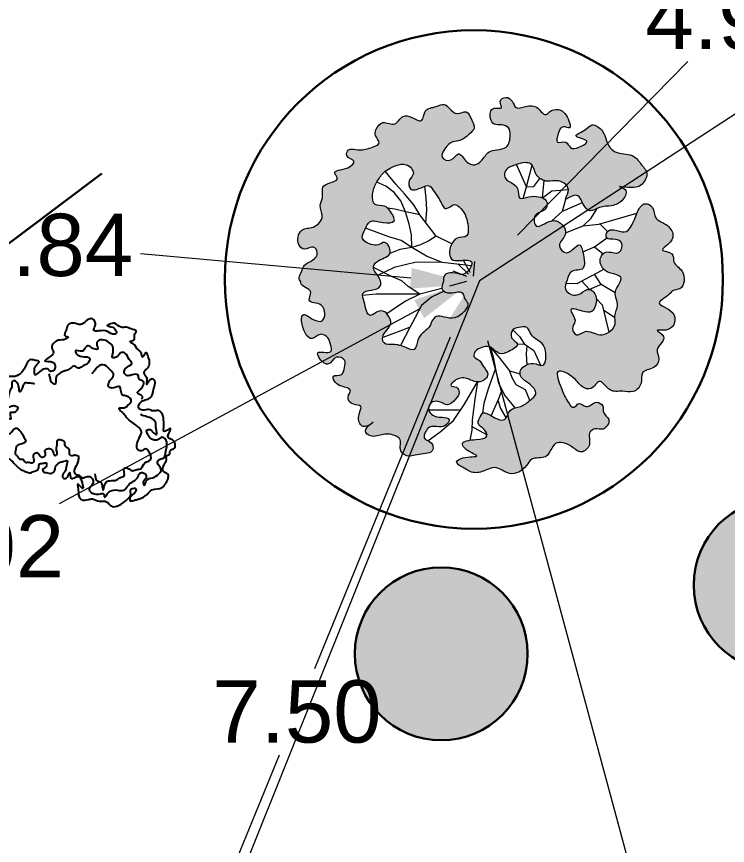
# Model space of a CAD drawing. Header units: metres. Extents: x 180 to 3220, y 13789 to 15035.
# Drawn here: x 740.02 to 745.73, y 14652.13 to 14658.78 of the extents above; entities that cross this region are included whole.
import ezdxf

# ---------------------------------------------------------------- set-up
doc = ezdxf.new("R2010")
doc.units = ezdxf.units.M
doc.header["$MEASUREMENT"] = 0
for name, color, linetype in [('!!!_1. Дендра_выноски_сохранить', 7, 'Continuous'), ('02 Выноски план', 170, 'Continuous'), ('04 Дендроплан (растения)', 7, 'Continuous'), ('04 Дендроплан (существующие растения)', 7, 'Continuous'), ('04 Дендроплан (удаление)', 240, 'Continuous'), ('04 План (существующие кустарники)', 7, 'Continuous'), ('04 Посадки (привязки)', 7, 'Continuous'), ('50 Дендроплан (привязки)', 7, 'Continuous'), ('50 Дендроплан - Деревья вырубаемые', 7, 'Continuous')]:
    doc.layers.add(name, color=color, linetype=linetype)
doc.layers.get('50 Дендроплан - Деревья вырубаемые').off()
doc.styles.get("Standard").update_dxf_attribs({"font": 'arial.ttf'})
doc.dimstyles.get("Standard").update_dxf_attribs({"dimtxt": 0.18, "dimasz": 0.18, "dimexe": 0.18, "dimexo": 0.0625, "dimgap": 0.09, "dimtad": 0, "dimtih": 1, "dimtoh": 1, "dimdec": 4, "dimzin": 0, "dimdsep": 46, "dimtxsty": 'Standard', "dimcen": 0.09, "dimadec": 0, "dimazin": 0, "dimtfac": 1, "dimtdec": 4, "dimtofl": 0, "dimtmove": 0, "dimatfit": 3, "dimfxl": 1, "dimtolj": 1, "dimtzin": 0, "dimarcsym": 0})

# ---------------------------------------------------------------- blocks, each defined once
blk = doc.blocks.new('A$C442D7FB9')
at = {"layer": '04 Дендроплан (удаление)', "lineweight": 30}
h = blk.add_hatch(color=0, dxfattribs=at)
h.dxf.hatch_style = 1
edge = h.paths.add_edge_path()
edge.add_arc((0, 0), 0.5, 0, 360)
at = {"layer": '04 Дендроплан (удаление)', "color": 0, "lineweight": 30}
blk.add_circle((0, 0), 0.5, dxfattribs=at)
blk = doc.blocks.new('A$C1BB61900')
at = {"layer": '04 Дендроплан (растения)', "lineweight": 0, "true_color": 0xd1f3c4}
h = blk.add_hatch(color=254, dxfattribs=at)
h.dxf.hatch_style = 1
h.set_gradient(color1=(178, 204, 102), color2=(212, 233, 180), rotation=120, tint=1, name='SPHERICAL')
edge = h.paths.add_edge_path()
edge.add_spline(control_points=[(-1.3892, -0.0368), (-1.3901, -0.0002), (-1.277, 0.0157), (-1.3633, 0.1359), (-1.194, 0.1182), (-1.204, 0.301), (-1.3105, 0.2675), (-1.4079, 0.1719), (-1.4004, 0.3525), (-1.3195, 0.4395), (-1.2619, 0.3699), (-1.1893, 0.4027), (-1.1757, 0.459), (-1.1541, 0.5616), (-1.304, 0.4986), (-1.2613, 0.5954), (-1.1908, 0.6539), (-1.1447, 0.5505), (-1.0494, 0.5937), (-1.0728, 0.6586), (-1.0809, 0.7331), (-1.1852, 0.7051), (-1.1469, 0.7877), (-1.0997, 0.8113), (-1.0037, 0.8332), (-1.0728, 0.903), (-1.0212, 0.9664), (-0.9315, 0.9648), (-0.9832, 1.0499), (-0.976, 1.1233), (-0.913, 1.1516), (-0.8105, 1.0729), (-0.9603, 1.1682), (-0.8676, 1.2387), (-0.783, 1.1972), (-0.7016, 1.2135), (-0.6306, 1.2598), (-0.6708, 1.3382), (-0.5966, 1.4063), (-0.5084, 1.3737), (-0.379, 1.3843), (-0.3911, 1.2813), (-0.4711, 1.2666), (-0.4442, 1.2028), (-0.4077, 1.154), (-0.3369, 1.1718), (-0.2755, 1.1674), (-0.2316, 1.1033), (-0.318, 1.0904), (-0.3758, 1.0866), (-0.42, 1.0297), (-0.3949, 0.9619), (-0.3175, 0.9583), (-0.2542, 1.0144), (-0.1918, 0.9571), (-0.1505, 0.9079), (-0.1708, 0.8497), (-0.2519, 0.8501), (-0.1523, 0.7695), (-0.0751, 0.7957), (0.0104, 0.843), (0.1041, 0.7685), (0.0389, 0.7034), (0.0226, 0.6441), (-0.0409, 0.6242), (-0.0124, 0.5643), (0.0376, 0.5461), (0.1151, 0.5328), (0.1682, 0.6195), (0.2547, 0.5937), (0.3603, 0.5372), (0.2641, 0.489), (0.2848, 0.4093), (0.346, 0.4015), (0.418, 0.389), (0.4377, 0.4877), (0.5314, 0.5241), (0.5578, 0.6173), (0.5393, 0.7413), (0.4453, 0.6801), (0.3794, 0.7054), (0.3298, 0.7476), (0.3437, 0.8152), (0.4086, 0.8497), (0.4827, 0.9356), (0.3987, 0.9946), (0.3369, 1.0433), (0.2313, 1.0428), (0.2091, 1.1603), (0.1173, 1.1181), (0.0758, 1.0882), (0.0197, 1.0613), (-0.0042, 1.1124), (-0.031, 1.1676), (0.0321, 1.1953), (0.0664, 1.2814), (-0.0488, 1.2818), (-0.1802, 1.2924), (-0.1151, 1.3775), (0.0159, 1.4327), (-0.1352, 1.4109), (-0.2301, 1.4563), (-0.1389, 1.5132), (-0.0718, 1.5629), (0.0232, 1.5373), (0.1198, 1.4962), (0.217, 1.6051), (0.3446, 1.5403), (0.4005, 1.4362), (0.5358, 1.4808), (0.5755, 1.3037), (0.7198, 1.3587), (0.7952, 1.4469), (0.8934, 1.3661), (0.8495, 1.2735), (0.9244, 1.2303), (0.9917, 1.2668), (1.0586, 1.1693), (0.9792, 1.1253), (1.0013, 1.0573), (0.9257, 1.0064), (0.8633, 1.0898), (0.7991, 1.0096), (0.7514, 1.0862), (0.6884, 0.982), (0.6659, 0.9125), (0.5979, 0.7152), (0.7763, 0.8173), (0.8152, 0.8986), (0.9112, 0.9384), (0.9749, 0.815), (1.0426, 0.9626), (1.1469, 0.9403), (1.2412, 0.9736), (1.3183, 0.8998), (1.2978, 0.786), (1.4138, 0.7886), (1.4735, 0.7056), (1.4126, 0.6115), (1.5547, 0.541), (1.4089, 0.4565), (1.5865, 0.5028), (1.6322, 0.314), (1.4144, 0.2638), (1.5515, 0.2081), (1.5911, 0.1528), (1.6858, 0.1604), (1.7054, -0.0002), (1.5959, -0.0485), (1.6217, -0.1529), (1.4845, -0.1566), (1.5853, -0.2165), (1.632, -0.2866), (1.5695, -0.3819), (1.4626, -0.4123), (1.4787, -0.5145), (1.3875, -0.5661), (1.3125, -0.4526), (1.2654, -0.2902), (1.1539, -0.3517), (1.0809, -0.3492), (1.0661, -0.2632), (1.1474, -0.2799), (1.216, -0.2452), (1.1801, -0.1261), (1.0779, -0.1973), (1.0056, -0.1228), (1.0323, -0.0304), (1.1044, 0.0028), (1.2259, 0.0329), (1.0944, 0.1471), (1.1644, 0.2528), (1.1062, 0.3333), (1.1295, 0.4167), (1.0684, 0.4772), (0.9724, 0.503), (0.8882, 0.4264), (0.7969, 0.5093), (0.7588, 0.4161), (0.8222, 0.365), (0.7213, 0.2448), (0.8584, 0.2933), (0.9414, 0.319), (0.9777, 0.2308), (0.9761, 0.1625), (0.9177, 0.1014), (0.858, 0.1519), (0.7885, 0.1732), (0.7111, 0.1158), (0.7517, 0.0388), (0.775, -0.0525), (0.8947, -0.0242), (0.8919, -0.1296), (0.8865, -0.1816), (0.856, -0.2796), (0.7687, -0.1318), (0.6659, -0.2532), (0.7644, -0.3096), (0.7452, -0.3971), (0.6787, -0.4572), (0.6002, -0.4322), (0.5059, -0.3779), (0.4942, -0.521), (0.606, -0.5121), (0.6253, -0.6173), (0.5424, -0.6438), (0.4785, -0.6501), (0.3744, -0.6122), (0.4078, -0.7556), (0.2709, -0.7704), (0.2901, -0.8809), (0.3722, -0.9021), (0.438, -0.9242), (0.521, -0.9079), (0.5227, -0.8053), (0.6216, -0.7483), (0.7213, -0.7768), (0.8232, -0.6966), (0.7343, -0.5818), (0.871, -0.6778), (0.8952, -0.5639), (0.9564, -0.49), (1.0389, -0.5449), (1.1333, -0.5346), (1.2227, -0.5673), (1.2741, -0.6658), (1.1558, -0.7059), (1.3384, -0.6594), (1.4014, -0.7127), (1.4392, -0.7959), (1.3823, -0.8601), (1.3273, -0.9553), (1.2122, -0.9457), (1.1105, -1.0212), (1.1145, -1.1305), (1.0088, -1.2196), (0.952, -1.1536), (0.8101, -1.1092), (1.0087, -1.0768), (0.891, -1.0171), (0.8167, -1.0056), (0.7962, -1.0883), (0.697, -1.0487), (0.7294, -1.1427), (0.7589, -1.2103), (0.8432, -1.1603), (0.8104, -1.2811), (0.7559, -1.344), (0.6763, -1.3295), (0.6241, -1.2752), (0.5746, -1.3767), (0.4874, -1.3756), (0.3941, -1.3444), (0.3766, -1.4199), (0.3272, -1.4615), (0.2555, -1.4271), (0.3059, -1.3468), (0.1967, -1.389), (0.1797, -1.2928), (0.2144, -1.2266), (0.2786, -1.2371), (0.3413, -1.2094), (0.3467, -1.13), (0.3242, -1.0379), (0.2344, -1.0336), (0.1518, -1.0236), (0.1164, -0.9519), (0.045, -0.9074), (-0.0268, -0.9422), (-0.0759, -1.0516), (-0.13, -0.943), (-0.2308, -0.9818), (-0.1874, -1.0635), (-0.1358, -1.1175), (-0.0465, -1.1144), (0.0056, -1.1613), (0.0735, -1.2139), (0.0353, -1.2821), (0.0094, -1.3709), (-0.0807, -1.3153), (-0.1296, -1.3744), (-0.1775, -1.4289), (-0.2477, -1.3896), (-0.3415, -1.3963), (-0.3482, -1.2613), (-0.4364, -1.3275), (-0.52, -1.3501), (-0.5725, -1.2437), (-0.6726, -1.3165), (-0.7334, -1.2481), (-0.7453, -1.1848), (-0.6812, -1.119), (-0.8096, -1.0838), (-0.8787, -1.0753), (-0.9612, -1.1007), (-0.9917, -1.0233), (-0.891, -0.9991), (-0.9798, -0.9165), (-1.1101, -0.9336), (-1.0235, -0.8293), (-1.2101, -0.8349), (-1.1702, -0.7154), (-1.2213, -0.6438), (-1.1696, -0.5521), (-1.2607, -0.4629), (-1.361, -0.4779), (-1.4008, -0.4055), (-1.4005, -0.3429), (-1.3452, -0.2832), (-1.2757, -0.342), (-1.2312, -0.2622), (-1.2861, -0.2058), (-1.3613, -0.1864), (-1.3788, -0.1206), (-1.4122, -0.0719), (-1.389, -0.0477), (-1.3892, -0.0368)], knot_values=[0, 0, 0, 0, 0.144623, 0.231167, 0.368861, 0.533358, 0.626687, 0.740408, 0.935226, 1.031861, 1.128241, 1.198256, 1.294402, 1.368689, 1.507955, 1.574673, 1.679777, 1.79119, 1.883627, 1.959993, 2.039207, 2.131319, 2.201489, 2.277769, 2.379891, 2.45347, 2.54984, 2.629417, 2.713756, 2.836131, 2.877797, 2.974434, 3.098533, 3.174839, 3.310795, 3.448506, 3.489216, 3.62255, 3.689433, 3.833718, 3.988827, 4.05943, 4.152735, 4.217846, 4.281087, 4.383199, 4.466591, 4.525335, 4.60464, 4.706041, 4.777196, 4.850967, 4.941557, 5.035937, 5.13954, 5.219117, 5.28068, 5.339424, 5.435055, 5.564599, 5.681514, 5.792988, 5.892227, 5.976975, 6.036908, 6.095646, 6.173749, 6.252212, 6.380922, 6.484525, 6.602635, 6.692872, 6.777965, 6.844717, 6.928444, 7.02051, 7.167213, 7.282, 7.407383, 7.507264, 7.609206, 7.678412, 7.741177, 7.842553, 7.980652, 8.063007, 8.187574, 8.307662, 8.420868, 8.524456, 8.606097, 8.65359, 8.733663, 8.78115, 8.875736, 8.947733, 9.070923, 9.223371, 9.297752, 9.425798, 9.577891, 9.656402, 9.742281, 9.880076, 10.010368, 10.101704, 10.271449, 10.469408, 10.556507, 10.704089, 10.878467, 11.055291, 11.171089, 11.284149, 11.417731, 11.482645, 11.567427, 11.68373, 11.77169, 11.843492, 11.921933, 12.039354, 12.124248, 12.185085, 12.279334, 12.442083, 12.611011, 12.797738, 12.921046, 13.015017, 13.129765, 13.27535, 13.406716, 13.521304, 13.644281, 13.753137, 13.886642, 13.991763, 14.093139, 14.248215, 14.338926, 14.451134, 14.636917, 14.813923, 14.953979, 15.006047, 15.083831, 15.270441, 15.402543, 15.48891, 15.598301, 15.682028, 15.794092, 15.927518, 16.058446, 16.173604, 16.260996, 16.378012, 16.633999, 16.747204, 16.817387, 16.885538, 16.980265, 17.054418, 17.157369, 17.299589, 17.380857, 17.502298, 17.608515, 17.708493, 17.875073, 18.018008, 18.132164, 18.220812, 18.330672, 18.42764, 18.594846, 18.685597, 18.781631, 18.83834, 18.974753, 19.095535, 19.196942, 19.302834, 19.396624, 19.471771, 19.573189, 19.64865, 19.757506, 19.853667, 19.959896, 20.083661, 20.173311, 20.285247, 20.335982, 20.497146, 20.604648, 20.73546, 20.822811, 20.919446, 21.052361, 21.138111, 21.251311, 21.378508, 21.468801, 21.559641, 21.663684, 21.760796, 21.866457, 22.044178, 22.114637, 22.23047, 22.341438, 22.400666, 22.529106, 22.668332, 22.783263, 22.938439, 23.01956, 23.126312, 23.267144, 23.355432, 23.45979, 23.589203, 23.728577, 23.835857, 23.898351, 24.043906, 24.189962, 24.256212, 24.371649, 24.490581, 24.67199, 24.766696, 24.956099, 25.083087, 25.169948, 25.292933, 25.419422, 25.526836, 25.615518, 25.691414, 25.778638, 25.869312, 25.961297, 26.024928, 26.121298, 26.263466, 26.360434, 26.407027, 26.517617, 26.650303, 26.74818, 26.826653, 26.905094, 26.978885, 27.046871, 27.126191, 27.241376, 27.314599, 27.389769, 27.472839, 27.551312, 27.683547, 27.788448, 27.871841, 27.999501, 28.077604, 28.175679, 28.291585, 28.394565, 28.492933, 28.567087, 28.697918, 28.77954, 28.894137, 28.975271, 29.07451, 29.169691, 29.264917, 29.370694, 29.435998, 29.525045, 29.645134, 29.756428, 29.862319, 29.956635, 30.074745, 30.200153, 30.306664, 30.366297, 30.449133, 30.570729, 30.713328, 30.79014, 30.852634, 30.945669, 31.037541, 31.189615, 31.243213, 31.410359, 31.536232, 31.621622, 31.733558, 31.886269, 32.00739, 32.09115, 32.172123, 32.250875, 32.347965, 32.418568, 32.512539, 32.612542, 32.705135, 32.769699, 32.813194, 32.813194, 32.813194, 32.813194], degree=3, periodic=0)
edge = h.paths.add_edge_path(flags=16)
edge.add_spline(control_points=[(-0.6955, -0.8808), (-0.7146, -0.8576), (-0.7531, -0.8073), (-0.7881, -0.7296), (-0.7835, -0.6176), (-0.6908, -0.6324), (-0.6435, -0.5788), (-0.5871, -0.4803), (-0.7207, -0.4838), (-0.8139, -0.5269), (-0.8551, -0.44), (-0.9022, -0.3598), (-0.8183, -0.3194), (-0.7559, -0.3009), (-0.6907, -0.3565), (-0.6294, -0.2167), (-0.7457, -0.2045), (-0.8282, -0.1281), (-0.7528, -0.0615), (-0.7367, 0.0648), (-0.9226, 0.0307), (-0.8814, 0.1552), (-0.8676, 0.2943), (-0.7632, 0.1936), (-0.6963, 0.252), (-0.6613, 0.3468), (-0.7626, 0.3945), (-0.7492, 0.4959), (-0.6529, 0.4856), (-0.5883, 0.5122), (-0.4877, 0.5626), (-0.4793, 0.462), (-0.4351, 0.4087), (-0.3637, 0.3705), (-0.3404, 0.2642), (-0.2439, 0.2945), (-0.1583, 0.3116), (-0.0885, 0.2601), (-0.0452, 0.1918), (-0.0857, 0.1538), (-0.0922, 0.067), (-0.1974, 0.1211), (-0.2745, 0.0647), (-0.2422, 0.0102), (-0.2451, -0.0568), (-0.1571, -0.0693), (-0.0861, -0.0289), (-0.0281, -0.0789), (0.0089, -0.1624), (-0.0986, -0.1568), (-0.1828, -0.1562), (-0.1901, -0.2364), (-0.1678, -0.2923), (-0.1245, -0.3531), (-0.0256, -0.3305), (-0.0263, -0.433), (-0.0366, -0.5064), (-0.0703, -0.5703), (-0.1331, -0.6295), (-0.2087, -0.5435), (-0.2434, -0.6603), (-0.2855, -0.7079), (-0.3197, -0.7837), (-0.3944, -0.7503), (-0.4859, -0.7246), (-0.4958, -0.8252), (-0.4359, -0.8626), (-0.4603, -0.9192), (-0.5078, -0.9565), (-0.5823, -0.9481), (-0.6425, -0.9159), (-0.6827, -0.8963), (-0.6955, -0.8808)], knot_values=[0, 0, 0, 0, 0.119147, 0.244704, 0.355195, 0.456841, 0.525213, 0.64652, 0.761794, 0.906015, 0.999107, 1.102214, 1.21292, 1.287506, 1.35766, 1.479239, 1.62773, 1.713089, 1.858081, 1.936445, 2.136108, 2.227757, 2.383509, 2.506371, 2.592801, 2.687321, 2.856666, 2.919037, 3.017629, 3.155387, 3.246677, 3.353704, 3.442539, 3.52579, 3.669986, 3.756325, 3.869148, 4.011227, 4.081037, 4.138722, 4.206699, 4.365743, 4.440415, 4.505889, 4.585073, 4.671725, 4.788569, 4.878809, 4.948708, 5.073582, 5.166391, 5.253695, 5.327262, 5.415765, 5.519566, 5.621336, 5.725491, 5.831081, 5.911981, 6.005594, 6.125346, 6.227321, 6.306075, 6.391977, 6.508685, 6.596002, 6.686109, 6.737432, 6.809051, 6.915906, 7.005912, 7.085383, 7.085383, 7.085383, 7.085383], degree=3, periodic=0)
at = {"layer": '04 Дендроплан (растения)', "lineweight": 0}
for p, q in [((-0.4269, 1.2762), (-0.3266, 1.2103)), ((-0.0711, 1.2076), (-0.0899, 1.2866)), ((-0.3266, 1.2103), (-0.2141, 1.1223)), ((-0.0643, 1.1239), (-0.0711, 1.2076)), ((-0.0687, 1.1786), (0.0491, 1.2513)), ((-0.2141, 1.1223), (-0.12, 0.9954)), ((-0.0357, 0.9604), (-0.0643, 1.1239)), ((0.0227, 1.0755), (0.0386, 0.9957)), ((0.1546, 0.9644), (0.0888, 1.0979)), ((0.1659, 1.0443), (0.2077, 1.1228)), ((-0.1561, 1.044), (-0.4089, 1.0316)), ((0.1492, 0.9755), (0.1659, 1.0443)), ((0.2029, 0.9396), (0.2833, 1.0446)), ((-0.12, 0.9954), (-0.0085, 0.823)), ((-0.0085, 0.823), (-0.0357, 0.9604)), ((0.0386, 0.9957), (0.0768, 0.8783)), ((0.1852, 0.8967), (0.1546, 0.9644)), ((0.1585, 0.8319), (0.2029, 0.9396)), ((0.3714, 0.9005), (0.4038, 0.9918)), ((0.0768, 0.8783), (0.1411, 0.7263)), ((0.2993, 0.858), (0.3714, 0.9005)), ((0.1411, 0.7263), (0.1585, 0.8319)), ((0.2521, 0.7461), (0.269, 0.7986)), ((0.269, 0.7986), (0.2993, 0.858)), ((0.1815, 0.6469), (0.2521, 0.7461)), ((0.2521, 0.7461), (0.3367, 0.7722)), ((0.1286, 0.6414), (0.1411, 0.7263)), ((0.3931, 0.6146), (0.3942, 0.7022)), ((0.4543, 0.5917), (0.5041, 0.712)), ((0.1091, 0.5494), (0.1815, 0.6469)), ((0.1091, 0.5494), (0.1286, 0.6414)), ((0.401, 0.5498), (0.3931, 0.6146)), ((0.3252, 0.5337), (0.3807, 0.5339)), ((0.3481, 0.4758), (0.3807, 0.5339)), ((0.3807, 0.5339), (0.4543, 0.5917)), ((-0.5302, 0.3609), (-0.6136, 0.5033)), ((0.2942, 0.4178), (0.3481, 0.4758)), ((1.02, 0.2481), (1.0627, 0.472)), ((-0.6045, 0.3865), (-0.7526, 0.4313)), ((-0.5286, 0.3581), (-0.6045, 0.3865)), ((-0.4863, 0.2841), (-0.5302, 0.3609)), ((1.028, 0.2901), (1.1168, 0.3547)), ((-0.431, 0.1882), (-0.4863, 0.2841)), ((-0.6744, 0.2203), (-0.7105, 0.244)), ((-0.5561, 0.1499), (-0.6744, 0.2203)), ((0.9749, 0.1963), (1.02, 0.2481)), ((-0.4381, 0.0992), (-0.5561, 0.1499)), ((-0.3466, 0.1271), (-0.431, 0.1882)), ((1.1294, 0.1567), (1.0203, 0.0865)), ((-0.7895, 0.0816), (-0.8992, 0.0869)), ((-0.5948, 0.0917), (-0.7895, 0.0816)), ((-0.4381, 0.0992), (-0.5948, 0.0917)), ((-0.4381, 0.0992), (-0.5289, 0.0332)), ((-0.2605, 0.0618), (-0.4381, 0.0992)), ((-0.2441, 0.0839), (-0.3466, 0.1271)), ((0.7386, 0.0622), (0.8266, 0.0705)), ((0.8266, 0.0705), (0.9338, 0.0182)), ((0.8663, 0.0511), (0.9246, 0.1214)), ((1.0203, 0.0865), (0.9246, 0.1214)), ((1.0203, 0.0865), (0.9689, 0.0011)), ((-0.5289, 0.0332), (-0.5777, -0.0147)), ((0.9338, 0.0182), (0.9955, -0.0119)), ((-0.6659, -0.057), (-0.8015, -0.1326)), ((-0.5777, -0.0147), (-0.6659, -0.057)), ((0.9955, -0.0119), (1.0451, -0.0354)), ((-0.6365, -0.1249), (-0.7707, -0.0675)), ((-0.4565, -0.1593), (-0.6365, -0.1249)), ((-0.0154, -0.1107), (-0.2476, -0.1474)), ((-0.2476, -0.1474), (-0.4565, -0.1593)), ((-0.2476, -0.1474), (-0.3712, -0.2034)), ((0.884, -0.1831), (0.9791, -0.2192)), ((0.9791, -0.2192), (1.0463, -0.1604)), ((-0.5846, -0.2678), (-0.665, -0.2394)), ((-0.3712, -0.2034), (-0.4871, -0.2779)), ((0.9791, -0.2192), (1.0799, -0.2847)), ((-0.4871, -0.2779), (-0.5846, -0.2678)), ((-0.4871, -0.2779), (-0.5705, -0.339)), ((-0.415, -0.2959), (-0.4871, -0.2779)), ((-0.4871, -0.2779), (-0.4835, -0.3796)), ((-0.3482, -0.3271), (-0.415, -0.2959)), ((-0.2872, -0.3605), (-0.3482, -0.3271)), ((-0.1636, -0.2945), (-0.2872, -0.3605)), ((-0.6665, -0.3722), (-0.851, -0.4507)), ((-0.5705, -0.339), (-0.6665, -0.3722)), ((-0.4835, -0.3796), (-0.4987, -0.4673)), ((-0.2872, -0.3605), (-0.4116, -0.537)), ((0.7522, -0.3406), (0.8969, -0.3917)), ((0.8969, -0.3917), (0.9627, -0.4495)), ((0.8969, -0.3917), (1.0215, -0.3999)), ((1.0296, -0.4018), (1.0898, -0.3378)), ((0.6475, -0.4426), (0.7342, -0.5169)), ((0.9627, -0.4495), (1.015, -0.5248)), ((-0.4987, -0.4673), (-0.5247, -0.5674)), ((-0.3651, -0.4711), (-0.3524, -0.5759)), ((0.7342, -0.5169), (0.8982, -0.5782)), ((0.7342, -0.5169), (0.7656, -0.6115)), ((-0.6095, -0.5929), (-0.6674, -0.6044)), ((-0.5216, -0.5665), (-0.6095, -0.5929)), ((-0.5247, -0.5674), (-0.5579, -0.6562)), ((-0.4116, -0.537), (-0.5216, -0.5665)), ((-0.4116, -0.537), (-0.4538, -0.6204)), ((-0.3524, -0.5759), (-0.3542, -0.6686)), ((-0.5579, -0.6562), (-0.6088, -0.7261)), ((-0.4538, -0.6204), (-0.5265, -0.7119)), ((0.4255, -0.6328), (0.4555, -0.7248)), ((0.5797, -0.6302), (0.5984, -0.7683)), ((0.5797, -0.6302), (0.6566, -0.6818)), ((-0.6088, -0.7261), (-0.674, -0.7797)), ((-0.5265, -0.7119), (-0.593, -0.7925)), ((-0.3542, -0.6686), (-0.3605, -0.765)), ((0.4555, -0.7248), (0.3821, -0.9061)), ((0.4555, -0.7248), (0.514, -0.7243)), ((0.4555, -0.7248), (0.5074, -0.896)), ((0.514, -0.7243), (0.5658, -0.7865)), ((0.6566, -0.6818), (0.7902, -0.6878)), ((-0.674, -0.7797), (-0.7432, -0.8166)), ((-0.593, -0.7925), (-0.6723, -0.9003))]:
    blk.add_line(p, q, dxfattribs=at)
at = {"layer": '04 Дендроплан (растения)', "color": 79, "lineweight": 0, "true_color": 0x384020}
blk.add_line((1.0215, -0.3999), (1.3322, -0.4729), dxfattribs=at)
blk.add_open_spline([(-1.3892, -0.0368), (-1.3901, -0.0002), (-1.277, 0.0157), (-1.3633, 0.1359), (-1.194, 0.1182), (-1.204, 0.301), (-1.3105, 0.2675), (-1.4079, 0.1719), (-1.4004, 0.3525), (-1.3195, 0.4395), (-1.2619, 0.3699), (-1.1893, 0.4027), (-1.1757, 0.459), (-1.1541, 0.5616), (-1.304, 0.4986), (-1.2613, 0.5954), (-1.1908, 0.6539), (-1.1447, 0.5505), (-1.0494, 0.5937), (-1.0728, 0.6586), (-1.0809, 0.7331), (-1.1852, 0.7051), (-1.1469, 0.7877), (-1.0997, 0.8113), (-1.0037, 0.8332), (-1.0728, 0.903), (-1.0212, 0.9664), (-0.9315, 0.9648), (-0.9832, 1.0499), (-0.976, 1.1233), (-0.913, 1.1516), (-0.8105, 1.0729), (-0.9603, 1.1682), (-0.8676, 1.2387), (-0.783, 1.1972), (-0.7016, 1.2135), (-0.6306, 1.2598), (-0.6708, 1.3382), (-0.5966, 1.4063), (-0.5084, 1.3737), (-0.379, 1.3843), (-0.3911, 1.2813), (-0.4711, 1.2666), (-0.4442, 1.2028), (-0.4077, 1.154), (-0.3369, 1.1718), (-0.2755, 1.1674), (-0.2316, 1.1033), (-0.318, 1.0904), (-0.3758, 1.0866), (-0.42, 1.0297), (-0.3949, 0.9619), (-0.3175, 0.9583), (-0.2542, 1.0144), (-0.1918, 0.9571), (-0.1505, 0.9079), (-0.1708, 0.8497), (-0.2519, 0.8501), (-0.1523, 0.7695), (-0.0751, 0.7957), (0.0104, 0.843), (0.1041, 0.7685), (0.0389, 0.7034), (0.0226, 0.6441), (-0.0409, 0.6242), (-0.0124, 0.5643), (0.0376, 0.5461), (0.1151, 0.5328), (0.1682, 0.6195), (0.2547, 0.5937), (0.3603, 0.5372), (0.2641, 0.489), (0.2848, 0.4093), (0.346, 0.4015), (0.418, 0.389), (0.4377, 0.4877), (0.5314, 0.5241), (0.5578, 0.6173), (0.5393, 0.7413), (0.4453, 0.6801), (0.3794, 0.7054), (0.3298, 0.7476), (0.3437, 0.8152), (0.4086, 0.8497), (0.4827, 0.9356), (0.3987, 0.9946), (0.3369, 1.0433), (0.2313, 1.0428), (0.2091, 1.1603), (0.1173, 1.1181), (0.0758, 1.0882), (0.0197, 1.0613), (-0.0042, 1.1124), (-0.031, 1.1676), (0.0321, 1.1953), (0.0664, 1.2814), (-0.0488, 1.2818), (-0.1802, 1.2924), (-0.1151, 1.3775), (0.0159, 1.4327), (-0.1352, 1.4109), (-0.2301, 1.4563), (-0.1389, 1.5132), (-0.0718, 1.5629), (0.0232, 1.5373), (0.1198, 1.4962), (0.217, 1.6051), (0.3446, 1.5403), (0.4005, 1.4362), (0.5358, 1.4808), (0.5755, 1.3037), (0.7198, 1.3587), (0.7952, 1.4469), (0.8934, 1.3661), (0.8495, 1.2735), (0.9244, 1.2303), (0.9917, 1.2668), (1.0586, 1.1693), (0.9792, 1.1253), (1.0013, 1.0573), (0.9257, 1.0064), (0.8633, 1.0898), (0.7991, 1.0096), (0.7514, 1.0862), (0.6884, 0.982), (0.6659, 0.9125), (0.5979, 0.7152), (0.7763, 0.8173), (0.8152, 0.8986), (0.9112, 0.9384), (0.9749, 0.815), (1.0426, 0.9626), (1.1469, 0.9403), (1.2412, 0.9736), (1.3183, 0.8998), (1.2978, 0.786), (1.4138, 0.7886), (1.4735, 0.7056), (1.4126, 0.6115), (1.5547, 0.541), (1.4089, 0.4565), (1.5865, 0.5028), (1.6322, 0.314), (1.4144, 0.2638), (1.5515, 0.2081), (1.5911, 0.1528), (1.6858, 0.1604), (1.7054, -0.0002), (1.5959, -0.0485), (1.6217, -0.1529), (1.4845, -0.1566), (1.5853, -0.2165), (1.632, -0.2866), (1.5695, -0.3819), (1.4626, -0.4123), (1.4787, -0.5145), (1.3875, -0.5661), (1.3125, -0.4526), (1.2654, -0.2902), (1.1539, -0.3517), (1.0809, -0.3492), (1.0661, -0.2632), (1.1474, -0.2799), (1.216, -0.2452), (1.1801, -0.1261), (1.0779, -0.1973), (1.0056, -0.1228), (1.0323, -0.0304), (1.1044, 0.0028), (1.2259, 0.0329), (1.0944, 0.1471), (1.1644, 0.2528), (1.1062, 0.3333), (1.1295, 0.4167), (1.0684, 0.4772), (0.9724, 0.503), (0.8882, 0.4264), (0.7969, 0.5093), (0.7588, 0.4161), (0.8222, 0.365), (0.7213, 0.2448), (0.8584, 0.2933), (0.9414, 0.319), (0.9777, 0.2308), (0.9761, 0.1625), (0.9177, 0.1014), (0.858, 0.1519), (0.7885, 0.1732), (0.7111, 0.1158), (0.7517, 0.0388), (0.775, -0.0525), (0.8947, -0.0242), (0.8919, -0.1296), (0.8865, -0.1816), (0.856, -0.2796), (0.7687, -0.1318), (0.6659, -0.2532), (0.7644, -0.3096), (0.7452, -0.3971), (0.6787, -0.4572), (0.6002, -0.4322), (0.5059, -0.3779), (0.4942, -0.521), (0.606, -0.5121), (0.6253, -0.6173), (0.5424, -0.6438), (0.4785, -0.6501), (0.3744, -0.6122), (0.4078, -0.7556), (0.2709, -0.7704), (0.2901, -0.8809), (0.3722, -0.9021), (0.438, -0.9242), (0.521, -0.9079), (0.5227, -0.8053), (0.6216, -0.7483), (0.7213, -0.7768), (0.8232, -0.6966), (0.7343, -0.5818), (0.871, -0.6778), (0.8952, -0.5639), (0.9564, -0.49), (1.0389, -0.5449), (1.1333, -0.5346), (1.2227, -0.5673), (1.2741, -0.6658), (1.1558, -0.7059), (1.3384, -0.6594), (1.4014, -0.7127), (1.4392, -0.7959), (1.3823, -0.8601), (1.3273, -0.9553), (1.2122, -0.9457), (1.1105, -1.0212), (1.1145, -1.1305), (1.0088, -1.2196), (0.952, -1.1536), (0.8101, -1.1092), (1.0087, -1.0768), (0.891, -1.0171), (0.8167, -1.0056), (0.7962, -1.0883), (0.697, -1.0487), (0.7294, -1.1427), (0.7589, -1.2103), (0.8432, -1.1603), (0.8104, -1.2811), (0.7559, -1.344), (0.6763, -1.3295), (0.6241, -1.2752), (0.5746, -1.3767), (0.4874, -1.3756), (0.3941, -1.3444), (0.3766, -1.4199), (0.3272, -1.4615), (0.2555, -1.4271), (0.3059, -1.3468), (0.1967, -1.389), (0.1797, -1.2928), (0.2144, -1.2266), (0.2786, -1.2371), (0.3413, -1.2094), (0.3467, -1.13), (0.3242, -1.0379), (0.2344, -1.0336), (0.1518, -1.0236), (0.1164, -0.9519), (0.045, -0.9074), (-0.0268, -0.9422), (-0.0759, -1.0516), (-0.13, -0.943), (-0.2308, -0.9818), (-0.1874, -1.0635), (-0.1358, -1.1175), (-0.0465, -1.1144), (0.0056, -1.1613), (0.0735, -1.2139), (0.0353, -1.2821), (0.0094, -1.3709), (-0.0807, -1.3153), (-0.1296, -1.3744), (-0.1775, -1.4289), (-0.2477, -1.3896), (-0.3415, -1.3963), (-0.3482, -1.2613), (-0.4364, -1.3275), (-0.52, -1.3501), (-0.5725, -1.2437), (-0.6726, -1.3165), (-0.7334, -1.2481), (-0.7453, -1.1848), (-0.6812, -1.119), (-0.8096, -1.0838), (-0.8787, -1.0753), (-0.9612, -1.1007), (-0.9917, -1.0233), (-0.891, -0.9991), (-0.9798, -0.9165), (-1.1101, -0.9336), (-1.0235, -0.8293), (-1.2101, -0.8349), (-1.1702, -0.7154), (-1.2213, -0.6438), (-1.1696, -0.5521), (-1.2607, -0.4629), (-1.361, -0.4779), (-1.4008, -0.4055), (-1.4005, -0.3429), (-1.3452, -0.2832), (-1.2757, -0.342), (-1.2312, -0.2622), (-1.2861, -0.2058), (-1.3613, -0.1864), (-1.3788, -0.1206), (-1.4122, -0.0719), (-1.389, -0.0477), (-1.3892, -0.0368)], degree=3, knots=[0, 0, 0, 0, 0.144623, 0.231167, 0.368861, 0.533358, 0.626687, 0.740408, 0.935226, 1.031861, 1.128241, 1.198256, 1.294402, 1.368689, 1.507955, 1.574673, 1.679777, 1.79119, 1.883627, 1.959993, 2.039207, 2.131319, 2.201489, 2.277769, 2.379891, 2.45347, 2.54984, 2.629417, 2.713756, 2.836131, 2.877797, 2.974434, 3.098533, 3.174839, 3.310795, 3.448506, 3.489216, 3.62255, 3.689433, 3.833718, 3.988827, 4.05943, 4.152735, 4.217846, 4.281087, 4.383199, 4.466591, 4.525335, 4.60464, 4.706041, 4.777196, 4.850967, 4.941557, 5.035937, 5.13954, 5.219117, 5.28068, 5.339424, 5.435055, 5.564599, 5.681514, 5.792988, 5.892227, 5.976975, 6.036908, 6.095646, 6.173749, 6.252212, 6.380922, 6.484525, 6.602635, 6.692872, 6.777965, 6.844717, 6.928444, 7.02051, 7.167213, 7.282, 7.407383, 7.507264, 7.609206, 7.678412, 7.741177, 7.842553, 7.980652, 8.063007, 8.187574, 8.307662, 8.420868, 8.524456, 8.606097, 8.65359, 8.733663, 8.78115, 8.875736, 8.947733, 9.070923, 9.223371, 9.297752, 9.425798, 9.577891, 9.656402, 9.742281, 9.880076, 10.010368, 10.101704, 10.271449, 10.469408, 10.556507, 10.704089, 10.878467, 11.055291, 11.171089, 11.284149, 11.417731, 11.482645, 11.567427, 11.68373, 11.77169, 11.843492, 11.921933, 12.039354, 12.124248, 12.185085, 12.279334, 12.442083, 12.611011, 12.797738, 12.921046, 13.015017, 13.129765, 13.27535, 13.406716, 13.521304, 13.644281, 13.753137, 13.886642, 13.991763, 14.093139, 14.248215, 14.338926, 14.451134, 14.636917, 14.813923, 14.953979, 15.006047, 15.083831, 15.270441, 15.402543, 15.48891, 15.598301, 15.682028, 15.794092, 15.927518, 16.058446, 16.173604, 16.260996, 16.378012, 16.633999, 16.747204, 16.817387, 16.885538, 16.980265, 17.054418, 17.157369, 17.299589, 17.380857, 17.502298, 17.608515, 17.708493, 17.875073, 18.018008, 18.132164, 18.220812, 18.330672, 18.42764, 18.594846, 18.685597, 18.781631, 18.83834, 18.974753, 19.095535, 19.196942, 19.302834, 19.396624, 19.471771, 19.573189, 19.64865, 19.757506, 19.853667, 19.959896, 20.083661, 20.173311, 20.285247, 20.335982, 20.497146, 20.604648, 20.73546, 20.822811, 20.919446, 21.052361, 21.138111, 21.251311, 21.378508, 21.468801, 21.559641, 21.663684, 21.760796, 21.866457, 22.044178, 22.114637, 22.23047, 22.341438, 22.400666, 22.529106, 22.668332, 22.783263, 22.938439, 23.01956, 23.126312, 23.267144, 23.355432, 23.45979, 23.589203, 23.728577, 23.835857, 23.898351, 24.043906, 24.189962, 24.256212, 24.371649, 24.490581, 24.67199, 24.766696, 24.956099, 25.083087, 25.169948, 25.292933, 25.419422, 25.526836, 25.615518, 25.691414, 25.778638, 25.869312, 25.961297, 26.024928, 26.121298, 26.263466, 26.360434, 26.407027, 26.517617, 26.650303, 26.74818, 26.826653, 26.905094, 26.978885, 27.046871, 27.126191, 27.241376, 27.314599, 27.389769, 27.472839, 27.551312, 27.683547, 27.788448, 27.871841, 27.999501, 28.077604, 28.175679, 28.291585, 28.394565, 28.492933, 28.567087, 28.697918, 28.77954, 28.894137, 28.975271, 29.07451, 29.169691, 29.264917, 29.370694, 29.435998, 29.525045, 29.645134, 29.756428, 29.862319, 29.956635, 30.074745, 30.200153, 30.306664, 30.366297, 30.449133, 30.570729, 30.713328, 30.79014, 30.852634, 30.945669, 31.037541, 31.189615, 31.243213, 31.410359, 31.536232, 31.621622, 31.733558, 31.886269, 32.00739, 32.09115, 32.172123, 32.250875, 32.347965, 32.418568, 32.512539, 32.612542, 32.705135, 32.769699, 32.813194, 32.813194, 32.813194, 32.813194], dxfattribs=at)
at = {"layer": '04 Дендроплан (растения)', "lineweight": 0}
blk.add_open_spline([(-0.6955, -0.8808), (-0.7146, -0.8576), (-0.7531, -0.8073), (-0.7881, -0.7296), (-0.7835, -0.6176), (-0.6908, -0.6324), (-0.6435, -0.5788), (-0.5871, -0.4803), (-0.7207, -0.4838), (-0.8139, -0.5269), (-0.8551, -0.44), (-0.9022, -0.3598), (-0.8183, -0.3194), (-0.7559, -0.3009), (-0.6907, -0.3565), (-0.6294, -0.2167), (-0.7457, -0.2045), (-0.8282, -0.1281), (-0.7528, -0.0615), (-0.7367, 0.0648), (-0.9226, 0.0307), (-0.8814, 0.1552), (-0.8676, 0.2943), (-0.7632, 0.1936), (-0.6963, 0.252), (-0.6613, 0.3468), (-0.7626, 0.3945), (-0.7492, 0.4959), (-0.6529, 0.4856), (-0.5883, 0.5122), (-0.4877, 0.5626), (-0.4793, 0.462), (-0.4351, 0.4087), (-0.3637, 0.3705), (-0.3404, 0.2642), (-0.2439, 0.2945), (-0.1583, 0.3116), (-0.0885, 0.2601), (-0.0452, 0.1918), (-0.0857, 0.1538), (-0.0922, 0.067), (-0.1974, 0.1211), (-0.2745, 0.0647), (-0.2422, 0.0102), (-0.2451, -0.0568), (-0.1571, -0.0693), (-0.0861, -0.0289), (-0.0281, -0.0789), (0.0089, -0.1624), (-0.0986, -0.1568), (-0.1828, -0.1562), (-0.1901, -0.2364), (-0.1678, -0.2923), (-0.1245, -0.3531), (-0.0256, -0.3305), (-0.0263, -0.433), (-0.0366, -0.5064), (-0.0703, -0.5703), (-0.1331, -0.6295), (-0.2087, -0.5435), (-0.2434, -0.6603), (-0.2855, -0.7079), (-0.3197, -0.7837), (-0.3944, -0.7503), (-0.4859, -0.7246), (-0.4958, -0.8252), (-0.4359, -0.8626), (-0.4603, -0.9192), (-0.5078, -0.9565), (-0.5823, -0.9481), (-0.6425, -0.9159), (-0.6827, -0.8963), (-0.6955, -0.8808)], degree=3, knots=[0, 0, 0, 0, 0.119147, 0.244704, 0.355195, 0.456841, 0.525213, 0.64652, 0.761794, 0.906015, 0.999107, 1.102214, 1.21292, 1.287506, 1.35766, 1.479239, 1.62773, 1.713089, 1.858081, 1.936445, 2.136108, 2.227757, 2.383509, 2.506371, 2.592801, 2.687321, 2.856666, 2.919037, 3.017629, 3.155387, 3.246677, 3.353704, 3.442539, 3.52579, 3.669986, 3.756325, 3.869148, 4.011227, 4.081037, 4.138722, 4.206699, 4.365743, 4.440415, 4.505889, 4.585073, 4.671725, 4.788569, 4.878809, 4.948708, 5.073582, 5.166391, 5.253695, 5.327262, 5.415765, 5.519566, 5.621336, 5.725491, 5.831081, 5.911981, 6.005594, 6.125346, 6.227321, 6.306075, 6.391977, 6.508685, 6.596002, 6.686109, 6.737432, 6.809051, 6.915906, 7.005912, 7.085383, 7.085383, 7.085383, 7.085383], dxfattribs=at)
blk = doc.blocks.new('A$Cd2c5afdf')
at = {"layer": '04 Дендроплан (существующие растения)', "color": 114}
for points, start_tangent, end_tangent in [([(-0.616, -0.3191), (-0.6311, -0.3515), (-0.6467, -0.3706), (-0.6781, -0.3242), (-0.7107, -0.2856), (-0.7478, -0.2323), (-0.7493, -0.1848), (-0.6988, -0.1819), (-0.6736, -0.1522), (-0.6825, -0.1256), (-0.7255, -0.1433), (-0.733, -0.1078), (-0.773, -0.0485), (-0.7389, -0.0351), (-0.7344, 0.0034), (-0.7537, 0.0509), (-0.7107, 0.0672), (-0.641, 0.1161), (-0.6365, 0.1235), (-0.6469, 0.125), (-0.6929, 0.0924), (-0.724, 0.1027), (-0.7226, 0.125), (-0.6736, 0.1872), (-0.6821, 0.2665), (-0.6689, 0.3272), (-0.625, 0.3378), (-0.5572, 0.3369), (-0.4992, 0.3703), (-0.4621, 0.4356), (-0.4357, 0.469), (-0.3926, 0.4655), (-0.3609, 0.4541), (-0.3882, 0.4215), (-0.397, 0.3732), (-0.3952, 0.3495), (-0.3583, 0.3741), (-0.2826, 0.3881), (-0.2747, 0.3794), (-0.2407, 0.3874), (-0.2322, 0.4141), (-0.2487, 0.4488), (-0.3137, 0.4621), (-0.2791, 0.4907), (-0.2456, 0.5318), (-0.2586, 0.5665), (-0.2413, 0.6066), (-0.2044, 0.6272), (-0.1447, 0.637), (-0.1273, 0.6522), (-0.1501, 0.6587), (-0.1444, 0.7071), (-0.1225, 0.7562), (-0.0792, 0.7637), (-0.0295, 0.752), (0.0171, 0.7819), (0.0401, 0.7969), (0.0711, 0.7969), (0.085, 0.7819), (0.0882, 0.7414), (0.078, 0.7061), (0.117, 0.7019), (0.1872, 0.6964), (0.2465, 0.6756), (0.261, 0.6868), (0.254, 0.7049), (0.2305, 0.7306), (0.1851, 0.7455), (0.2001, 0.753), (0.2455, 0.7626), (0.2978, 0.7306), (0.338, 0.7316), (0.3781, 0.7177), (0.4187, 0.6985), (0.4054, 0.6697), (0.4022, 0.6296), (0.369, 0.6179), (0.3936, 0.5987), (0.4334, 0.5514), (0.4574, 0.5269), (0.4697, 0.4922), (0.4793, 0.5034), (0.4948, 0.5269), (0.5156, 0.4948), (0.5258, 0.442), (0.5103, 0.403), (0.4895, 0.3846), (0.4836, 0.3622), (0.506, 0.32), (0.5029, 0.2715), (0.5461, 0.3157), (0.5701, 0.2926), (0.5624, 0.2485), (0.547, 0.1862), (0.5135, 0.1546), (0.4693, 0.1402), (0.4434, 0.1143), (0.4396, 0.0807), (0.4693, 0.0654), (0.5211, 0.0702), (0.5566, 0.0596), (0.594, 0.0625), (0.6355, 0.0141), (0.6393, -0.0252), (0.6393, -0.0732), (0.6428, -0.106), (0.6937, -0.0805), (0.6844, -0.1161), (0.6717, -0.1484), (0.709, -0.1738), (0.7311, -0.2051), (0.726, -0.2399), (0.6963, -0.2535), (0.6827, -0.2908), (0.6624, -0.3018), (0.6615, -0.331), (0.642, -0.3742), (0.6361, -0.4243), (0.6734, -0.4488), (0.6742, -0.4848), (0.653, -0.5255), (0.6267, -0.556), (0.5453, -0.5746), (0.5062, -0.6104), (0.4434, -0.646), (0.41, -0.6555), (0.371, -0.6623), (0.3718, -0.6021), (0.3744, -0.5707), (0.421, -0.5707), (0.4134, -0.5885), (0.3659, -0.6335), (0.315, -0.6784), (0.2766, -0.6997), (0.2249, -0.7065), (0.2028, -0.6879), (0.1698, -0.6658), (0.122, -0.6649), (0.0686, -0.6471), (0.0355, -0.6522), (-0.0196, -0.6522), (-0.04, -0.631), (-0.0442, -0.5929), (-0.0485, -0.5274), (-0.0129, -0.5621), (-0.0222, -0.4943), (-0.0409, -0.4672), (-0.0799, -0.4765), (-0.1028, -0.4816), (-0.1155, -0.4341), (-0.137, -0.473), (-0.1659, -0.4814), (-0.1743, -0.4611), (-0.1506, -0.423), (-0.1421, -0.3814), (-0.1353, -0.3399), (-0.1693, -0.3464), (-0.1973, -0.3549), (-0.2296, -0.3905), (-0.2372, -0.4227), (-0.2635, -0.4414), (-0.3033, -0.4354), (-0.3254, -0.4303), (-0.3322, -0.4091), (-0.3186, -0.4007), (-0.3025, -0.382), (-0.305, -0.3583), (-0.3305, -0.3608), (-0.3568, -0.3651), (-0.3644, -0.3973), (-0.3754, -0.4168), (-0.3966, -0.4236), (-0.4309, -0.4363), (-0.4657, -0.4296), (-0.4971, -0.416), (-0.5259, -0.3982), (-0.5471, -0.3762), (-0.5819, -0.3414), (-0.616, -0.3191)], (-0.978083, 0.208214), (-0.978083, 0.208214)), ([(0.466, 0.1526), (0.468, 0.1755), (0.4281, 0.2042), (0.4549, 0.2343), (0.4726, 0.2584), (0.4758, 0.2956), (0.4438, 0.3146), (0.4333, 0.3468), (0.385, 0.3481), (0.3432, 0.3442), (0.3229, 0.3671), (0.3314, 0.3984), (0.3824, 0.4408), (0.3628, 0.4724), (0.3308, 0.5214), (0.302, 0.5279), (0.2582, 0.4907), (0.2282, 0.4881), (0.2289, 0.5096), (0.2302, 0.5762), (0.1975, 0.6112), (0.1473, 0.6294), (0.1145, 0.6233), (0.1023, 0.6005), (0.1077, 0.5556), (0.0704, 0.5617), (0.0366, 0.5809), (0.013, 0.5725), (-0.0136, 0.539), (-0.0692, 0.5421), (-0.0624, 0.5208), (-0.0159, 0.4964), (0.0473, 0.4797), (0.0221, 0.436), (-0.016, 0.4169), (-0.0472, 0.4033), (-0.0746, 0.4192), (-0.1096, 0.4017), (-0.1424, 0.3842), (-0.167, 0.3757), (-0.2074, 0.3521), (-0.2256, 0.3202), (-0.2332, 0.2737), (-0.2607, 0.2912), (-0.2728, 0.3285), (-0.2789, 0.3559)], (0.359015, 0.933332), (0.017504, 0.999847)), ([(0.0867, -0.4459), (0.1019, -0.4998), (0.1348, -0.5127), (0.1465, -0.5496), (0.1529, -0.576), (0.1711, -0.5209), (0.2075, -0.5004), (0.2614, -0.4945), (0.2972, -0.4723), (0.3183, -0.467), (0.3241, -0.3996), (0.3585, -0.4054), (0.3901, -0.4207), (0.4253, -0.4107), (0.4552, -0.4049), (0.4892, -0.3568), (0.5326, -0.3334), (0.535, -0.2961), (0.5204, -0.2697), (0.4969, -0.2445), (0.4612, -0.2615), (0.4283, -0.2469), (0.4278, -0.1982), (0.4524, -0.1367), (0.4606, -0.1099), (0.4442, -0.0788), (0.412, -0.0519), (0.3393, 0.0085), (0.3162, 0.0392), (0.281, 0.0809), (0.3227, 0.085), (0.3584, 0.1113), (0.3795, 0.1353), (0.3409, 0.1787), (0.3098, 0.1869), (0.285, 0.2546), (0.2352, 0.244), (0.1989, 0.2528), (0.2082, 0.3038), (0.2376, 0.3454), (0.2058, 0.3932), (0.1507, 0.4295), (0.1132, 0.4172), (0.0809, 0.3785), (0.0614, 0.3562)], (0.290361, -0.956917), (-0.678805, -0.734319)), ([(-0.3982, 0.2753), (-0.442, 0.2821), (-0.4774, 0.2812), (-0.4909, 0.2577), (-0.5153, 0.2122), (-0.5237, 0.2492), (-0.5414, 0.2896), (-0.5607, 0.3022), (-0.5767, 0.2947), (-0.5793, 0.2534), (-0.5944, 0.2248), (-0.6045, 0.1895), (-0.6113, 0.1516), (-0.6155, 0.1138), (-0.6146, 0.091), (-0.591, 0.0961), (-0.554, 0.1003), (-0.5313, 0.0868), (-0.5422, 0.0624), (-0.5591, 0.0469), (-0.5928, 0.0435), (-0.5903, 0.0141), (-0.5911, -0.007), (-0.6197, 0.004), (-0.6467, 0.0141), (-0.6778, 0.0073), (-0.6871, -0.0179), (-0.6778, -0.0667), (-0.6526, -0.102), (-0.6298, -0.1222), (-0.6105, -0.1248), (-0.5844, -0.1147), (-0.5625, -0.0852), (-0.5389, -0.0785), (-0.5145, -0.1012), (-0.4924, -0.1319), (-0.4781, -0.1588), (-0.468, -0.1756), (-0.4739, -0.1916), (-0.4975, -0.2042), (-0.537, -0.2177), (-0.5488, -0.2505), (-0.5497, -0.2894), (-0.5312, -0.3096), (-0.5186, -0.3264), (-0.4933, -0.3273), (-0.4681, -0.3534), (-0.4411, -0.3508), (-0.4268, -0.3576), (-0.4032, -0.3483), (-0.4024, -0.3248), (-0.4058, -0.3037), (-0.3973, -0.281), (-0.3788, -0.2751), (-0.3595, -0.2945), (-0.3393, -0.3105), (-0.3148, -0.3012), (-0.309, -0.2818), (-0.314, -0.2591), (-0.2871, -0.2423), (-0.2568, -0.2549), (-0.2466, -0.2793), (-0.2374, -0.297), (-0.2172, -0.2869), (-0.2205, -0.2558), (-0.2172, -0.2112), (-0.2079, -0.1708), (-0.1843, -0.1725), (-0.1591, -0.1876), (-0.1557, -0.2187), (-0.1322, -0.2373), (-0.1195, -0.2499), (-0.1187, -0.2877), (-0.0997, -0.298), (-0.0711, -0.2938), (-0.0442, -0.3072), (-0.045, -0.3257), (-0.0526, -0.3577), (-0.0761, -0.4074), (-0.0778, -0.4368), (-0.061, -0.4519), (-0.0391, -0.4562), (-0.0164, -0.4764), (0.0064, -0.473), (0.0451, -0.4671), (0.0678, -0.4865), (0.0731, -0.5153), (0.0554, -0.5439), (0.0411, -0.5717), (0.0512, -0.5902), (0.0714, -0.602), (0.1186, -0.6079), (0.1591, -0.608), (0.1641, -0.6333), (0.1818, -0.6148), (0.2104, -0.5836), (0.2693, -0.5761), (0.3182, -0.5777), (0.3418, -0.5559), (0.3746, -0.518), (0.417, -0.4918), (0.4338, -0.4683), (0.4507, -0.4388), (0.4742, -0.4363), (0.4961, -0.4548), (0.4978, -0.48), (0.4734, -0.5179), (0.4835, -0.5356), (0.4995, -0.5019), (0.5508, -0.4767), (0.6014, -0.4455), (0.619, -0.422), (0.6089, -0.39), (0.5896, -0.3504), (0.6157, -0.3252), (0.642, -0.3172), (0.6529, -0.2878), (0.6597, -0.2516), (0.6647, -0.1986), (0.6546, -0.17), (0.626, -0.1523), (0.5974, -0.1683), (0.5637, -0.1742), (0.5368, -0.1624), (0.5107, -0.127), (0.5048, -0.0959), (0.53, -0.0909), (0.5502, -0.1085), (0.5822, -0.1304), (0.578, -0.0833), (0.5755, -0.0367), (0.5519, -0.0064), (0.5149, 0.0104), (0.4702, 0.0239), (0.4534, 0.0314)], (-0.900669, 0.434505), (-0.965091, 0.261915))]:
    blk.add_spline(points, degree=3, dxfattribs=dict(at, start_tangent=start_tangent, end_tangent=end_tangent))
blk = doc.blocks.new('*D214')
at = {"layer": '50 Дендроплан (привязки)', "color": 0, "lineweight": 0, "ltscale": 4}
for p, q in [((743.6319, 14656.6546), (743.4966, 14656.618)), ((743.801, 14656.1824), (745.1333, 14651.2598)), ((746.6526, 14645.6465), (745.3202, 14650.5692)), ((746.7448, 14645.1535), (746.6095, 14645.1169))]:
    blk.add_line(p, q, dxfattribs=at)
at = {"layer": '50 Дендроплан (привязки)', "color": 0, "lineweight": 5, "ltscale": 4}
for points in [[(743.8814, 14656.2042), (743.7205, 14656.1606), (743.6703, 14656.665)], [(746.733, 14645.6683), (746.5721, 14645.6248), (746.7832, 14645.1639)]]:
    blk.add_solid(points, dxfattribs=at)
at = {"layer": '50 Дендроплан (привязки)', "color": 0, "ltscale": 4, "insert": (745.2268, 14650.9145), "char_height": 0.5, "attachment_point": 5}
blk.add_mtext('\\A1;11.91', dxfattribs=at)
blk = doc.blocks.new('*D215')
at = {"layer": '50 Дендроплан (привязки)', "color": 0, "lineweight": 0, "ltscale": 4}
for p, q in [((743.6344, 14656.6947), (743.5256, 14656.7392)), ((743.5028, 14656.2082), (742.4129, 14653.5458)), ((741.0402, 14650.1928), (742.1301, 14652.8552)), ((740.7929, 14649.7538), (740.6842, 14649.7983))]:
    blk.add_line(p, q, dxfattribs=at)
at = {"layer": '50 Дендроплан (привязки)', "color": 0, "lineweight": 5, "ltscale": 4}
for points in [[(743.4257, 14656.2398), (743.5799, 14656.1767), (743.6922, 14656.671)], [(740.9631, 14650.2244), (741.1173, 14650.1612), (740.8508, 14649.7301)]]:
    blk.add_solid(points, dxfattribs=at)
at = {"layer": '50 Дендроплан (привязки)', "color": 0, "ltscale": 4, "insert": (742.2715, 14653.2005), "char_height": 0.5, "attachment_point": 5}
blk.add_mtext('\\A1;7.50', dxfattribs=at)
blk = doc.blocks.new('*D219')
at = {"layer": '50 Дендроплан (привязки)', "color": 0, "lineweight": 0, "ltscale": 4}
for p, q in [((747.0849, 14660.2166), (747.0011, 14660.2989)), ((746.7793, 14659.816), (746.0887, 14659.1125)), ((744.0425, 14657.0278), (745.4109, 14658.4219)), ((743.6476, 14656.7148), (743.5638, 14656.7971))]:
    blk.add_line(p, q, dxfattribs=at)
at = {"layer": '50 Дендроплан (привязки)', "color": 0, "lineweight": 5, "ltscale": 4}
for points in [[(746.7198, 14659.8743), (746.8387, 14659.7576), (747.1295, 14660.1728)], [(743.983, 14657.0862), (744.102, 14656.9694), (743.6922, 14656.671)]]:
    blk.add_solid(points, dxfattribs=at)
at = {"layer": '50 Дендроплан (привязки)', "color": 0, "ltscale": 4, "insert": (745.7498, 14658.7672), "char_height": 0.5, "attachment_point": 5}
blk.add_mtext('\\A1;4.91', dxfattribs=at)
blk = doc.blocks.new('*D220')
at = {"layer": '50 Дендроплан (привязки)', "color": 0, "lineweight": 0, "ltscale": 4}
for p, q in [((736.873, 14657.3177), (736.8836, 14657.4347)), ((737.3653, 14657.2101), (739.536, 14657.0126)), ((743.1861, 14656.6804), (741.0154, 14656.8779)), ((743.6897, 14656.6973), (743.7004, 14656.8143))]:
    blk.add_line(p, q, dxfattribs=at)
at = {"layer": '50 Дендроплан (привязки)', "color": 0, "lineweight": 5, "ltscale": 4}
for points in [[(737.3728, 14657.2931), (737.3577, 14657.1271), (736.8673, 14657.2554)], [(743.1937, 14656.7634), (743.1786, 14656.5974), (743.6841, 14656.6351)]]:
    blk.add_solid(points, dxfattribs=at)
at = {"layer": '50 Дендроплан (привязки)', "color": 0, "ltscale": 4, "insert": (740.2757, 14656.9453), "char_height": 0.5, "attachment_point": 5}
blk.add_mtext('\\A1;6.84', dxfattribs=at)
blk = doc.blocks.new('*D222')
at = {"layer": '50 Дендроплан (привязки)', "color": 0, "lineweight": 0, "ltscale": 4}
for p, q in [((743.6625, 14656.726), (743.6067, 14656.8293)), ((743.2523, 14656.4333), (740.3613, 14654.8715)), ((736.1921, 14652.619), (739.0831, 14654.1809)), ((735.7225, 14652.4364), (735.6666, 14652.5397))]:
    blk.add_line(p, q, dxfattribs=at)
at = {"layer": '50 Дендроплан (привязки)', "color": 0, "lineweight": 5, "ltscale": 4}
for points in [[(743.2127, 14656.5066), (743.2919, 14656.36), (743.6922, 14656.671)], [(736.1525, 14652.6924), (736.2317, 14652.5457), (735.7522, 14652.3814)]]:
    blk.add_solid(points, dxfattribs=at)
at = {"layer": '50 Дендроплан (привязки)', "color": 0, "ltscale": 4, "insert": (739.7222, 14654.5262), "char_height": 0.5, "attachment_point": 5}
blk.add_mtext('\\A1;9.02', dxfattribs=at)

msp = doc.modelspace()

# ---------------------------------------------------------------- linework, layer by layer
at = {"layer": '!!!_1. Дендра_выноски_сохранить', "lineweight": 30}
msp.add_lwpolyline([(740.7055, 14657.5207), (737.5581, 14655.1584)], dxfattribs=at)
at = {"layer": '02 Выноски план', "color": 144, "lineweight": 20}
for points in [[(759.2918, 14666.8006), (743.7362, 14656.6616)], [(743.7362, 14656.6616), (740.859, 14649.4847), (746.8491, 14645.1604)]]:
    msp.add_lwpolyline(points, dxfattribs=at)
at = {"layer": '04 Посадки (привязки)', "color": 85, "lineweight": 30, "true_color": 0x5c9d58}
msp.add_circle((743.6922, 14656.671), 2, dxfattribs=at)

# ---------------------------------------------------------------- block references
at = {"layer": '04 Дендроплан (растения)', "lineweight": 30, "xscale": -1, "rotation": 182.5757660675332}
msp.add_blockref('A$C1BB61900', (743.6922, 14656.671), dxfattribs=at)
at = {"layer": '04 План (существующие кустарники)', "lineweight": 0}
msp.add_blockref('A$Cd2c5afdf', (740.5615, 14655.5567), dxfattribs=at)
at = {"layer": '50 Дендроплан - Деревья вырубаемые', "color": 0, "xscale": 1.387412866280584, "yscale": 1.387412866280584, "zscale": 1.387412866280584}
for p in [(746.1509, 14654.2183), (743.4301, 14653.6665)]:
    msp.add_blockref('A$C442D7FB9', p, dxfattribs=at)

# ---------------------------------------------------------------- dimensions: what is measured, and where the dimension line sits
at = {"layer": '50 Дендроплан (привязки)', "ltscale": 4}
dim = msp.add_linear_dim(base=(747.1295, 14660.1728), p1=(743.6922, 14656.671), p2=(747.1295, 14660.1728), angle=45.53274, dimstyle='Standard', override={"dimtxt": 0.5, "dimasz": 0.5, "dimdec": 2, "dimlwd": 0, "dimlwe": 0}, dxfattribs=at)
dim.commit()
dim.dimension.update_dxf_attribs({"geometry": '*D219', "text_midpoint": (745.7498, 14658.7672), "dimtype": 161})
for p1, p2, distance, picture, middle in [((743.6841, 14656.6351), (736.8673, 14657.2554), 0, '*D220', (740.2757, 14656.9453)), ((735.7522, 14652.3814), (743.6922, 14656.671), 0, '*D222', (739.7222, 14654.5262)), ((740.8508, 14649.7301), (743.6922, 14656.671), 0, '*D215', (742.2715, 14653.2005)), ((743.69223, 14656.67097), (746.8051, 14645.16983), -0.02268, '*D214', (745.22677, 14650.91447))]:
    dim = msp.add_aligned_dim(p1=p1, p2=p2, distance=distance, dimstyle='Standard', override={"dimtxt": 0.5, "dimasz": 0.5, "dimdec": 2, "dimlwd": 0, "dimlwe": 0}, dxfattribs=at)
    dim.commit()
    dim.dimension.update_dxf_attribs({"geometry": picture, "text_midpoint": middle})

doc.saveas('drawing.dxf')
